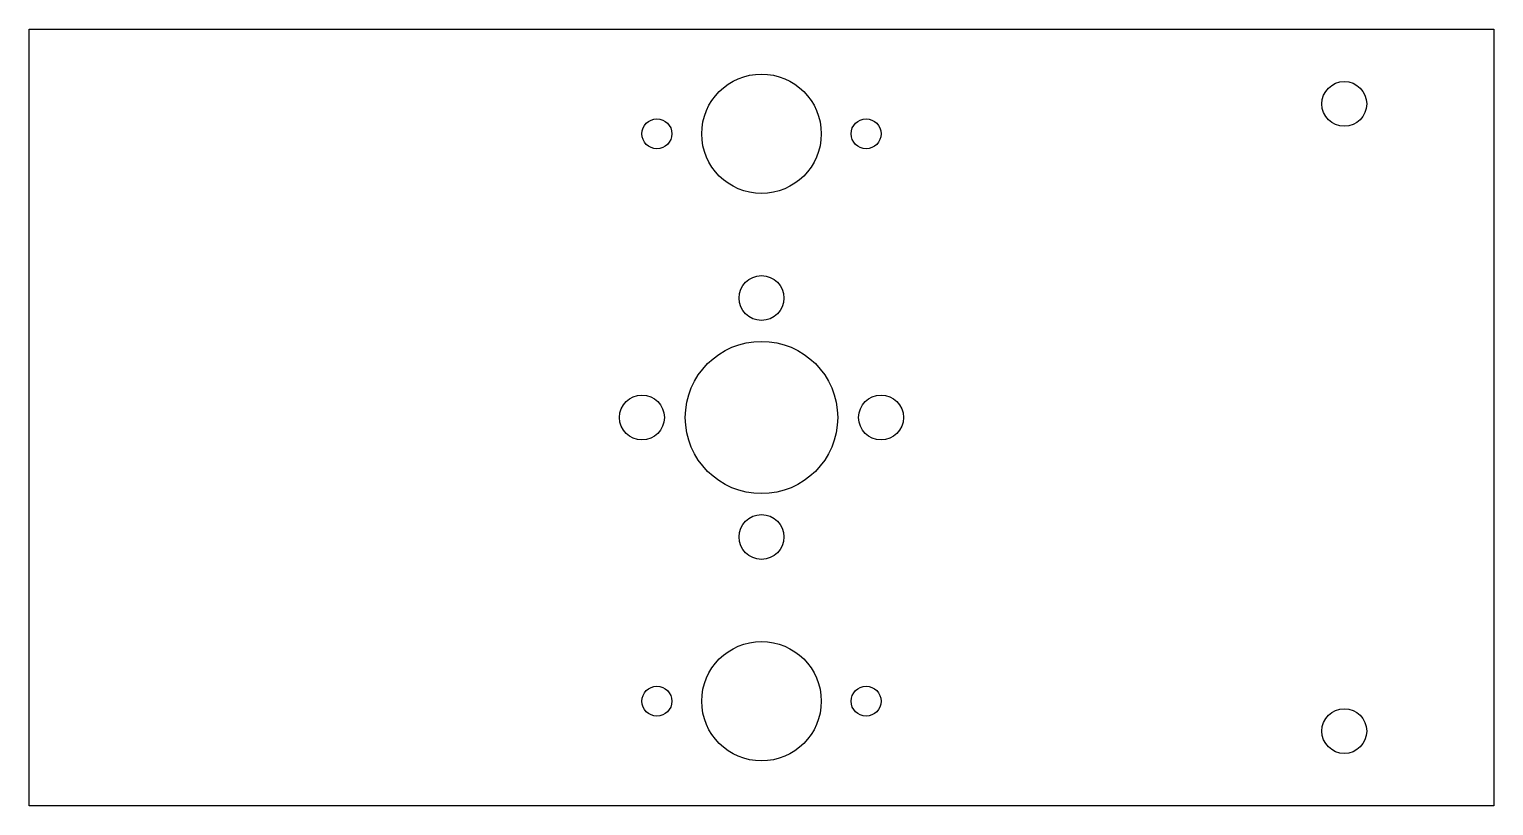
# Model space of a CAD drawing. Header units: millimetres. Extents: x 0 to 98, y 0 to 52.
import ezdxf

# ---------------------------------------------------------------- set-up
doc = ezdxf.new("R2010")
doc.units = ezdxf.units.MM

msp = doc.modelspace()

# ---------------------------------------------------------------- linework, layer by layer
at = {"color": 7, "linetype": 'Continuous', "lineweight": 25}
for p, q in [((0, 52), (98, 52)), ((0, 0), (0, 52)), ((98, 52), (98, 0)), ((98, 0), (0, 0))]:
    msp.add_line(p, q, dxfattribs=at)
for centre, radius in [((49, 45), 4), ((88, 47), 1.5), ((42, 45), 1), ((56, 45), 1), ((49, 34), 1.5), ((49, 26), 5.1), ((41, 26), 1.5), ((57, 26), 1.5), ((49, 18), 1.5), ((49, 7), 4), ((42, 7), 1), ((56, 7), 1), ((88, 5), 1.5)]:
    msp.add_circle(centre, radius, dxfattribs=at)

doc.saveas('drawing.dxf')
